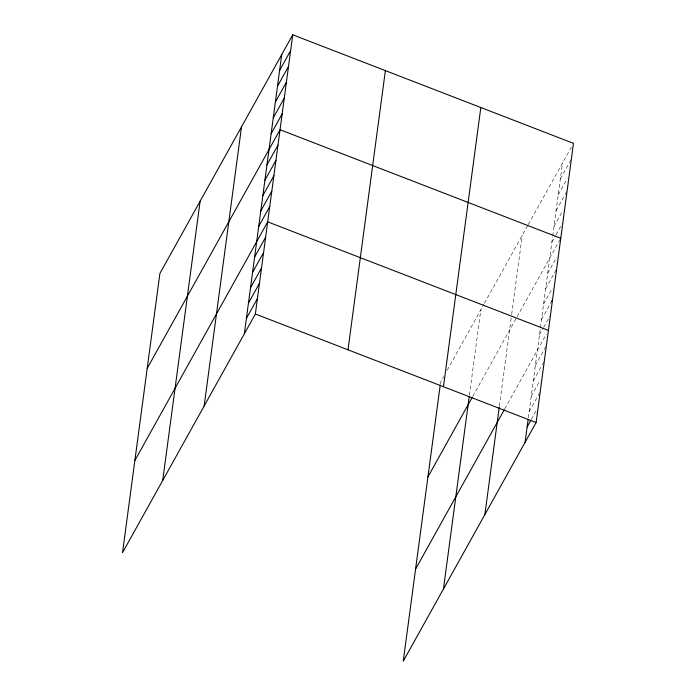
<?xml version="1.0" encoding="UTF-8"?>
<svg xmlns="http://www.w3.org/2000/svg" width="696" height="696" viewBox="0 0 696 696"><rect width="100%" height="100%" fill="white"/><g stroke="black" fill="none" stroke-linecap="round" stroke-linejoin="round"><path stroke-width="0.52" stroke-dasharray="3.48 2.61" d="M440.35 384.114L440.638 382.008L443.648 376.588M469.4 395.206L480.84 309.772M499.406 406.038L511.525 315.523M511.664 314.462L522.261 235.361M528.368 417.757L540.296 328.695M540.427 327.668L552.572 236.962M552.72 235.909L562.464 163.134M447.171 370.272L483.946 304.195M484.459 303.265L527.785 225.426M528.29 224.521L571.372 147.117M560.341 178.95L570.833 160.106M558.227 194.776L567.136 178.759M556.104 210.592L566.596 191.748M553.99 226.417L562.899 210.401M551.867 242.234L555.538 235.64M556.06 234.7L562.359 223.39M472.793 396.329L516.589 317.646M517.085 316.741L560.237 239.215M547.691 273.415L556.609 257.398M545.638 288.77L556.13 269.926M543.585 304.126L552.502 288.109M541.532 319.481L551.493 301.577M539.47 334.837L543.141 328.242M543.663 327.303L549.962 315.993M504.748 408.874L546.334 334.176M535.363 365.548L545.847 346.704M533.301 380.903L543.793 362.059M531.248 396.259L540.166 380.242M529.195 411.614L539.678 392.77M531.335 419.436L536.572 410.014"/><path stroke-width="1.04" d="M162.725 480.423L200.109 201.231M204.145 406.012L241.529 126.811M244.348 333.784L281.732 54.584M292.746 34.8L159.906 273.458L122.531 552.659L255.362 313.992L292.746 34.8L573.469 143.341L536.094 422.542L403.254 661.2L440.211 385.166M348 349.818L385.384 70.618M443.448 386.724L480.832 107.523M443.456 588.973L469.261 396.268M484.877 514.553L499.267 407.064M525.08 442.325L528.099 419.801M279.609 70.409L290.624 50.625M277.495 86.226L288.509 66.442M275.372 102.051L286.387 82.267M273.258 117.868L284.272 98.084M271.144 133.693L282.15 113.909M147.195 368.384L280.036 129.726L560.767 238.276M266.968 164.865L277.982 145.081M264.906 180.221L275.921 160.437M262.853 195.576L273.867 175.792M260.8 210.931L271.814 191.148M258.738 226.287L269.752 206.503M134.859 460.517L267.699 221.859L548.431 330.409M254.632 257.007L265.646 237.214M252.578 272.362L263.584 252.57M250.516 287.718L261.531 267.925M248.463 303.073L259.478 283.281M246.41 318.429L257.416 298.636M427.927 476.934L472.271 397.259M551.493 301.577L552.537 299.698M415.59 569.067L504.252 409.779M527.133 426.97L530.804 420.375M255.362 313.992L536.094 422.542"/></g></svg>
